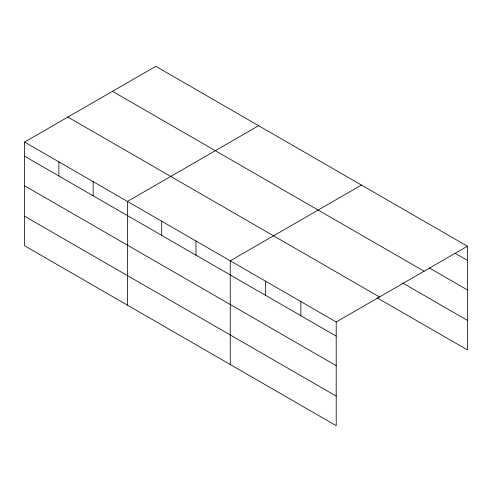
<?xml version="1.0" encoding="UTF-8"?>
<svg xmlns="http://www.w3.org/2000/svg" width="492" height="492" viewBox="0 0 492 492"><rect width="100%" height="100%" fill="white"/><g stroke="black" fill="none" stroke-linecap="round" stroke-linejoin="round"><path stroke-width="0.74" d="M336.202 365.673L336.202 321.971L24.6 142.071L24.6 245.772L336.202 425.678L336.202 365.673L24.6 185.773M377.149 297.826L467.4 349.929L467.4 246.228L155.798 66.322L24.6 142.071M258.626 125.694L127.428 201.437L127.428 305.145M361.454 185.06L230.256 260.803L230.256 364.511M336.202 321.971L467.4 246.228M454.977 253.202L467.4 260.373M429.467 268.029L467.4 289.929M112.502 91.321L424.104 271.221M402.653 282.998L467.4 320.378M67.896 117.071L379.498 296.977M24.6 156.216L336.202 336.122M24.6 216.222L336.202 396.122M300.889 301.584L300.889 315.729M265.575 281.196L265.575 295.341M195.982 241.012L195.982 255.163M161.708 221.228L161.708 235.373M93.154 181.646L93.154 195.798M58.874 161.856L58.874 176.007"/></g></svg>
